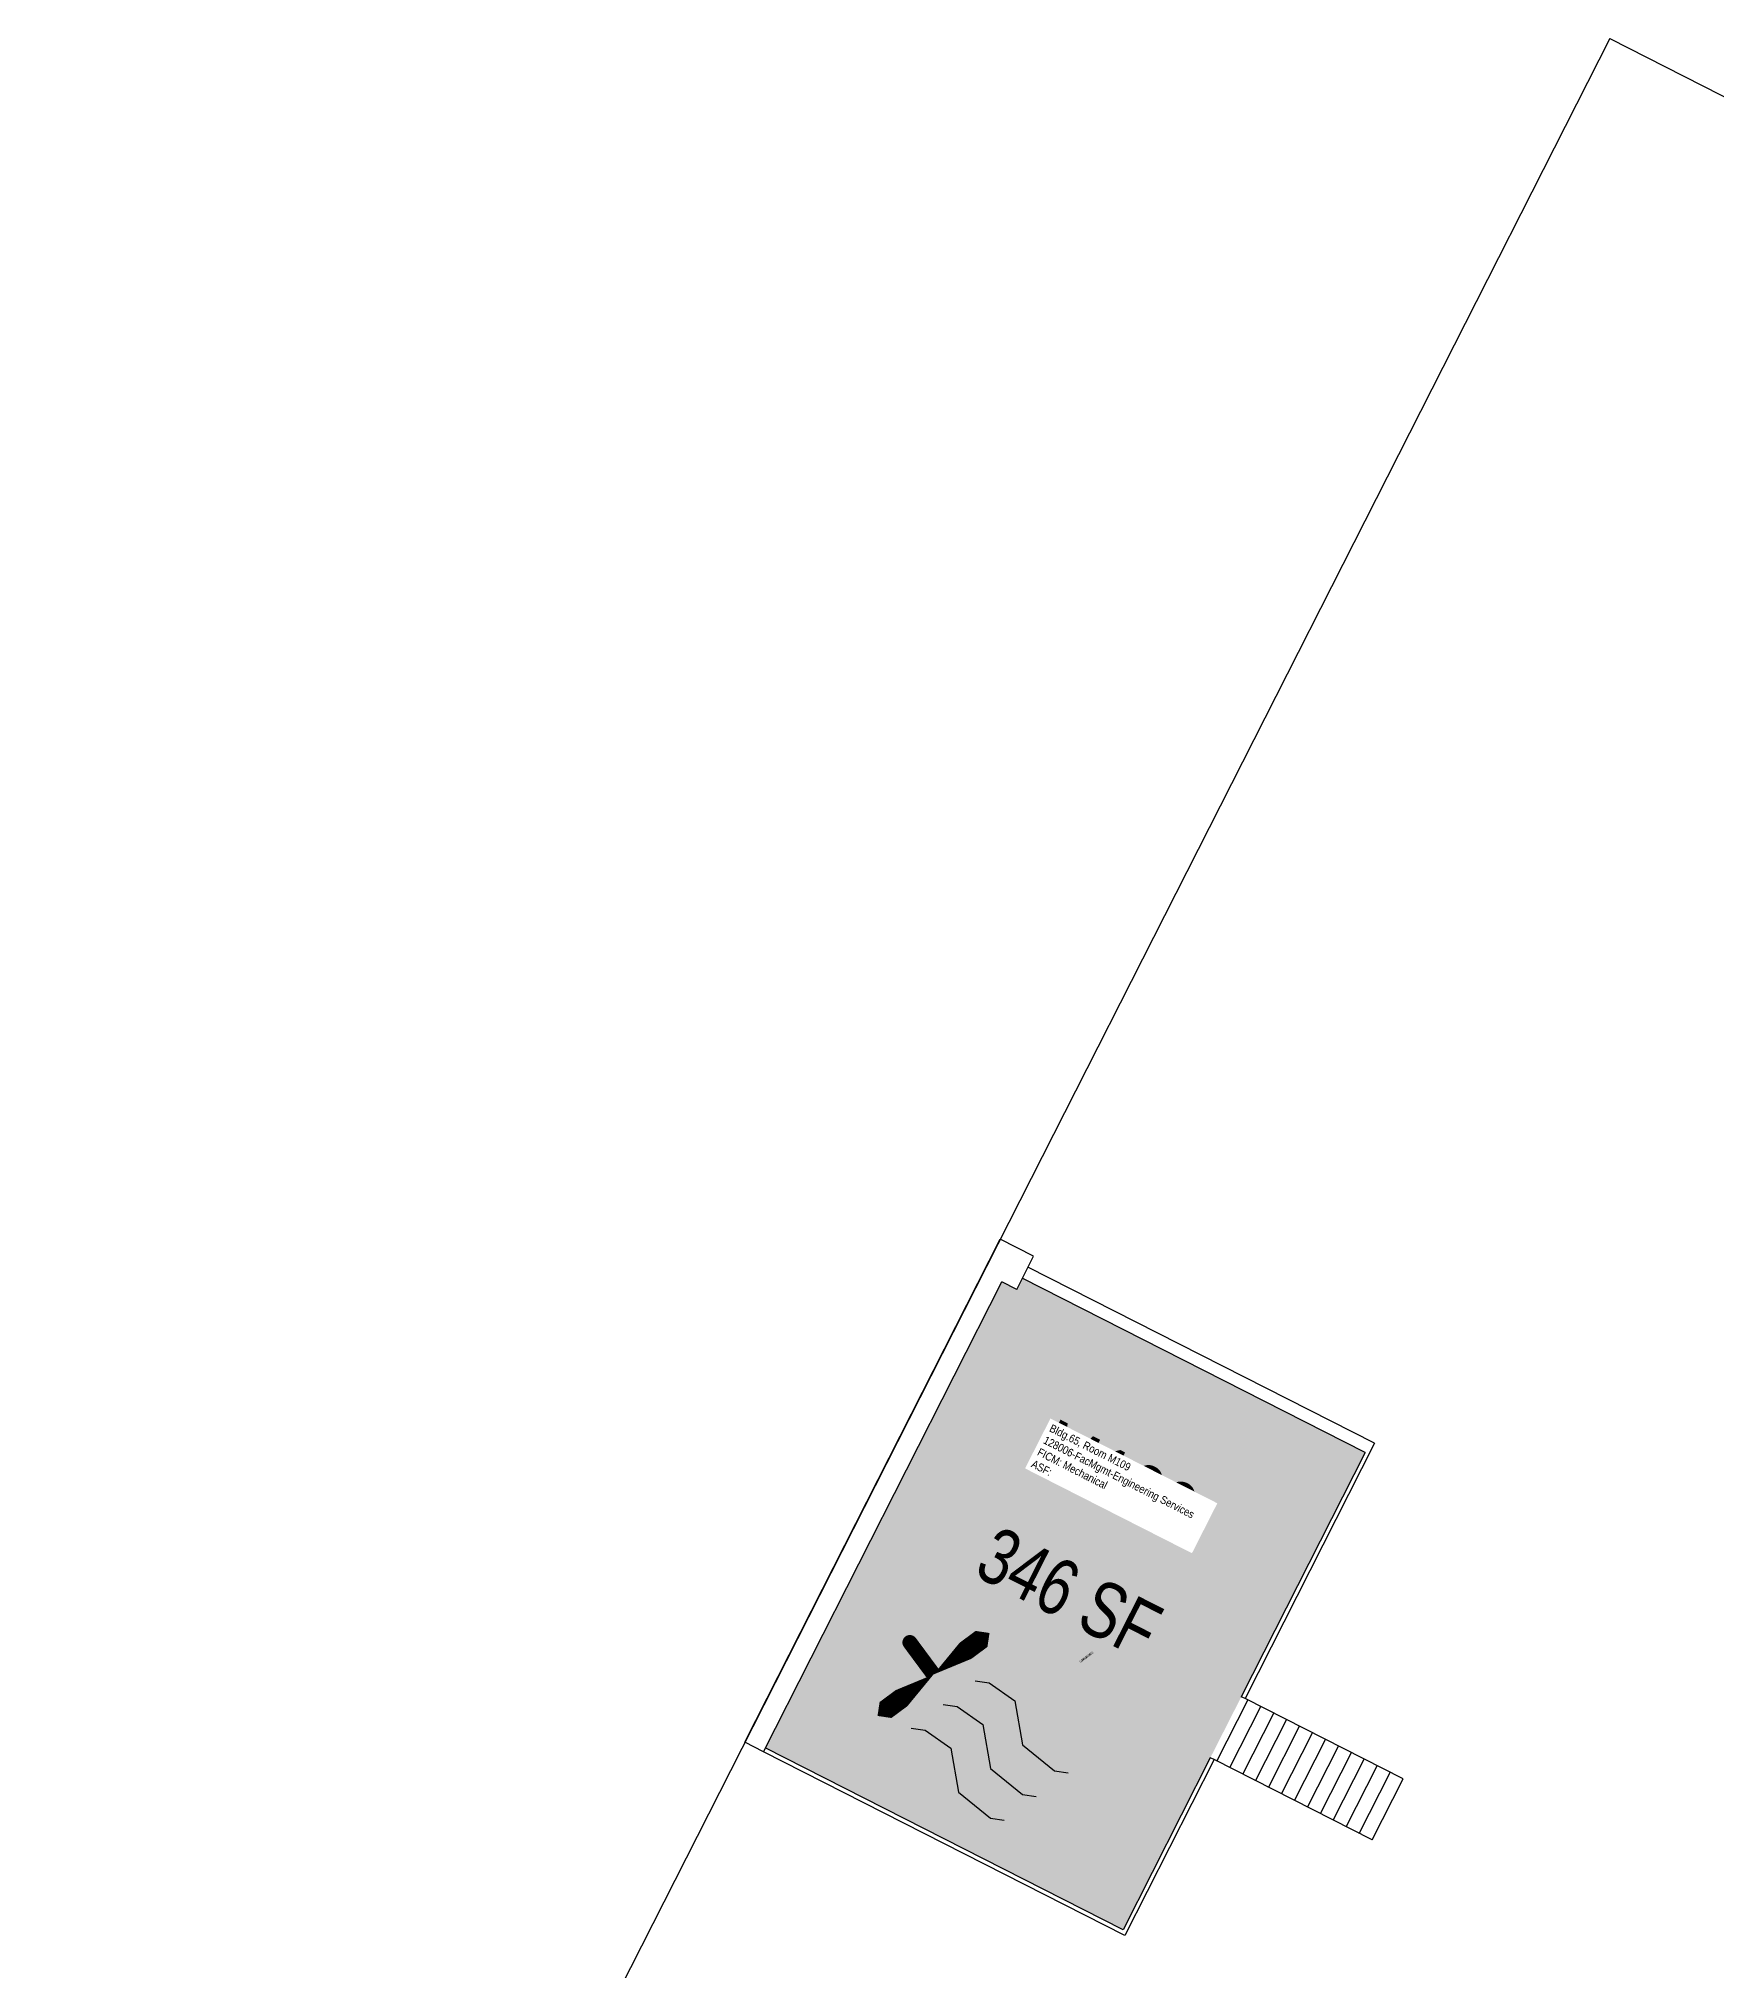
# Model space of a CAD drawing. Header units: inches. Extents: x 69218137 to 69222609, y 27671114 to 27674487.
# Drawn here: x 69219564 to 69220373, y 27673556 to 27674487 of the extents above; entities that cross this region are included whole.
import ezdxf
from ezdxf.enums import TextEntityAlignment as Align

# ---------------------------------------------------------------- set-up
doc = ezdxf.new("R2010")
doc.units = ezdxf.units.IN
doc.header["$LTSCALE"] = 25
doc.header["$MEASUREMENT"] = 0
doc.layers.get('0').update_dxf_attribs({"linetype": 'CONTINUOUS'})
for name, color, linetype in [('A-FLOR', 3, 'CONTINUOUS'), ('A-IDEN-ICON', 4, 'CONTINUOUS'), ('A-IDEN-RNUM', 7, 'CONTINUOUS'), ('A-IDEN-SNUM', 4, 'CONTINUOUS'), ('A-IDEN-VNUM', 4, 'CONTINUOUS'), ('A-SITE', 3, 'CONTINUOUS'), ('A-WALL', 5, 'CONTINUOUS'), ('AREA-TEXT', 3, 'CONTINUOUS'), ('Rooms-Category-Color', 7, 'CONTINUOUS'), ('Rooms-College-Color', 7, 'CONTINUOUS'), ('Rooms-Department-Color', 7, 'CONTINUOUS'), ('Rooms-Division-Color', 7, 'CONTINUOUS'), ('Rooms-Information', 7, 'CONTINUOUS')]:
    doc.layers.add(name, color=color, linetype=linetype)
doc.styles.add('CP_AREA', font='arial.ttf', dxfattribs={"height": 15})
doc.styles.add('CP_ROOMSNUMBER', font='arial.ttf', dxfattribs={"height": 1})
doc.styles.add('CP_ROOMVNUMBER', font='arial.ttf', dxfattribs={"width": 0.85, "height": 0.075})

# ---------------------------------------------------------------- blocks, each defined once
blk = doc.blocks.new('CPMECH')
for p, q in [((0.015, 0.035), (0.045, 0.045)), ((0.045, 0.045), (0.085, 0.025)), ((0.125, 0.035), (0.135, 0.045)), ((0.005, 0.025), (0.015, 0.035)), ((0.085, 0.025), (0.125, 0.035)), ((0.015, -0.005), (0.045, 0.005)), ((0.045, 0.005), (0.085, -0.015)), ((0.125, -0.005), (0.135, 0.005)), ((0.005, -0.015), (0.015, -0.005)), ((0.085, -0.015), (0.125, -0.005)), ((0.015, -0.045), (0.045, -0.035)), ((0.045, -0.035), (0.085, -0.055)), ((0.125, -0.045), (0.135, -0.035)), ((0.005, -0.055), (0.015, -0.045)), ((0.085, -0.055), (0.125, -0.045))]:
    blk.add_line(p, q)
for points in [[(-0.025, -0.005, 0, 0.02, 0), (-0.025, 0.035, 0.02, 0.02, 0), (-0.025, 0.055, 0.02, 0, 0), (-0.025, 0.065, 0, 0, 0)], [(-0.025, -0.005, 0, 0.02, 0), (-0.025, -0.045, 0.02, 0.02, 0), (-0.025, -0.065, 0.02, 0, 0), (-0.025, -0.075, 0, 0, 0)]]:
    blk.add_lwpolyline(points, format="xyseb")
at = {"const_width": 0.0075}
blk.add_lwpolyline([(-0.0682, -0.0069, 1), (-0.0618, -0.0031, 1)], format="xyb", close=True, dxfattribs=at)
at = {"const_width": 0.015}
blk.add_lwpolyline([(-0.025, -0.005), (-0.065, -0.005)], dxfattribs=at)

msp = doc.modelspace()

# ---------------------------------------------------------------- hatches: boundary and pattern name
at = {"layer": 'Rooms-Category-Color', "true_color": 0xadadad}
msp.add_hatch(color=253, dxfattribs=at).paths.add_polyline_path([(69219914.33, 27673663.54), (69220086.85, 27673575.91), (69220203.68, 27673805.94), (69220192.99, 27673811.38), (69220038.3, 27673889.95), (69220036.48, 27673886.38), (69220035.58, 27673884.6), (69220028.45, 27673888.22)])
at = {"layer": 'Rooms-College-Color', "true_color": 0xadadad}
msp.add_hatch(color=253, dxfattribs=at).paths.add_polyline_path([(69219914.33, 27673663.54), (69220086.85, 27673575.91), (69220203.68, 27673805.94), (69220192.99, 27673811.38), (69220038.3, 27673889.95), (69220036.48, 27673886.38), (69220035.58, 27673884.6), (69220028.45, 27673888.22)])
at = {"layer": 'Rooms-Department-Color', "true_color": 0xacacac}
msp.add_hatch(color=253, dxfattribs=at).paths.add_polyline_path([(69219914.33, 27673663.54), (69220086.85, 27673575.91), (69220203.68, 27673805.94), (69220192.99, 27673811.38), (69220038.3, 27673889.95), (69220036.48, 27673886.38), (69220035.58, 27673884.6), (69220028.45, 27673888.22)])
at = {"layer": 'Rooms-Division-Color', "true_color": 0xadadad}
msp.add_hatch(color=253, dxfattribs=at).paths.add_polyline_path([(69219914.33, 27673663.54), (69220086.85, 27673575.91), (69220203.68, 27673805.94), (69220192.99, 27673811.38), (69220038.3, 27673889.95), (69220036.48, 27673886.38), (69220035.58, 27673884.6), (69220028.45, 27673888.22)])

# ---------------------------------------------------------------- linework, layer by layer
at = {"layer": 'A-FLOR'}
for p, q in [((69220132.08, 27673657.25), (69220147.03, 27673686.67)), ((69220138.33, 27673654.08), (69220153.27, 27673683.5)), ((69220144.57, 27673650.91), (69220159.51, 27673680.33)), ((69220221.92, 27673648.63), (69220145.69, 27673687.35)), ((69220150.81, 27673647.74), (69220165.75, 27673677.16)), ((69220157.05, 27673644.57), (69220171.99, 27673673.99)), ((69220163.29, 27673641.4), (69220178.23, 27673670.82)), ((69220169.53, 27673638.23), (69220184.48, 27673667.65)), ((69220175.77, 27673635.06), (69220190.72, 27673664.48)), ((69220182.01, 27673631.89), (69220196.96, 27673661.31)), ((69220206.98, 27673619.21), (69220130.75, 27673657.93)), ((69220188.25, 27673628.72), (69220203.2, 27673658.14)), ((69220194.5, 27673625.55), (69220209.44, 27673654.97)), ((69220200.74, 27673622.38), (69220215.68, 27673651.8)), ((69220206.98, 27673619.21), (69220221.92, 27673648.63))]:
    msp.add_line(p, q, dxfattribs=at)
at = {"layer": 'A-SITE'}
for q in [(69219563.95, 27672995.8), (69221821.23, 27673725.74)]:
    msp.add_line((69220321.58, 27674487.44), q, dxfattribs=at)
at = {"layer": 'A-WALL'}
for p, q in [((69219904.51, 27673666.29), (69220027.68, 27673908.8)), ((69220043.73, 27673900.65), (69220027.68, 27673908.8)), ((69220035.58, 27673884.6), (69220043.73, 27673900.65)), ((69220208.19, 27673810.39), (69220041.01, 27673895.3)), ((69219913.42, 27673661.76), (69220028.45, 27673888.22)), ((69220035.58, 27673884.6), (69220028.45, 27673888.22)), ((69220203.68, 27673805.94), (69220038.3, 27673889.95)), ((69220208.19, 27673810.39), (69220145.69, 27673687.35)), ((69220203.68, 27673805.94), (69220143.91, 27673688.25)), ((69220145.69, 27673687.35), (69220143.91, 27673688.25)), ((69219913.42, 27673661.76), (69219904.51, 27673666.29)), ((69220087.73, 27673573.23), (69219913.42, 27673661.76)), ((69220086.85, 27673575.91), (69219914.33, 27673663.54)), ((69220128.96, 27673658.83), (69220086.85, 27673575.91)), ((69220130.75, 27673657.93), (69220087.73, 27673573.23)), ((69220130.75, 27673657.93), (69220128.96, 27673658.83))]:
    msp.add_line(p, q, dxfattribs=at)

# ---------------------------------------------------------------- block references
at = {"layer": 'A-IDEN-ICON', "xscale": 479.9999999952211, "yscale": 479.9999999952211, "zscale": 479.9999999952211, "rotation": 306.5031549024822}
msp.add_blockref('CPMECH', (69220004.55, 27673690.76), dxfattribs=at)

# ---------------------------------------------------------------- texts
at = {"layer": 'A-IDEN-RNUM', "style": 'CP_ROOMSNUMBER', "width": 0.85}
msp.add_text('M109-00', height=1, rotation=36.51315, dxfattribs=at).set_placement((69220069.2, 27673707.34), align=Align.MIDDLE)
at = {"layer": 'A-IDEN-SNUM', "style": 'CP_ROOMSNUMBER', "width": 0.85}
msp.add_text('0650M10900', height=1, rotation=36.51315, dxfattribs=at).set_placement((69220069.2, 27673707.34), align=Align.MIDDLE)
at = {"layer": 'A-IDEN-VNUM', "style": 'CP_ROOMVNUMBER', "width": 0.85}
msp.add_text('M109', height=27, rotation=333.07316, dxfattribs=at).set_placement((69220083.99, 27673792.81), align=Align.MIDDLE)
at = {"layer": 'AREA-TEXT', "style": 'CP_AREA', "width": 0.75}
msp.add_text('346 SF', height=27, rotation=333.07316, dxfattribs=at).set_placement((69220060.95, 27673738.55), align=Align.MIDDLE_CENTER)

# ---------------------------------------------------------------- next in the draw order: texts
at = {"layer": 'Rooms-Information', "insert": (69220042.2, 27673799.09), "char_height": 3.8571, "width": 86.4, "attachment_point": 7, "rotation": 333.07316, "style": 'CP_ROOMVNUMBER', "bg_fill": 3, "box_fill_scale": 1.5, "bg_fill_color": 256, "bg_fill_true_color": 13158600, "bg_fill_transparency": 0}
msp.add_mtext('Bldg.65, Room M109^M^J128006-FacMgmt-Engineering Services^M^JFICM: Mechanical^M^JASF: ', dxfattribs=at)

doc.saveas('drawing.dxf')
